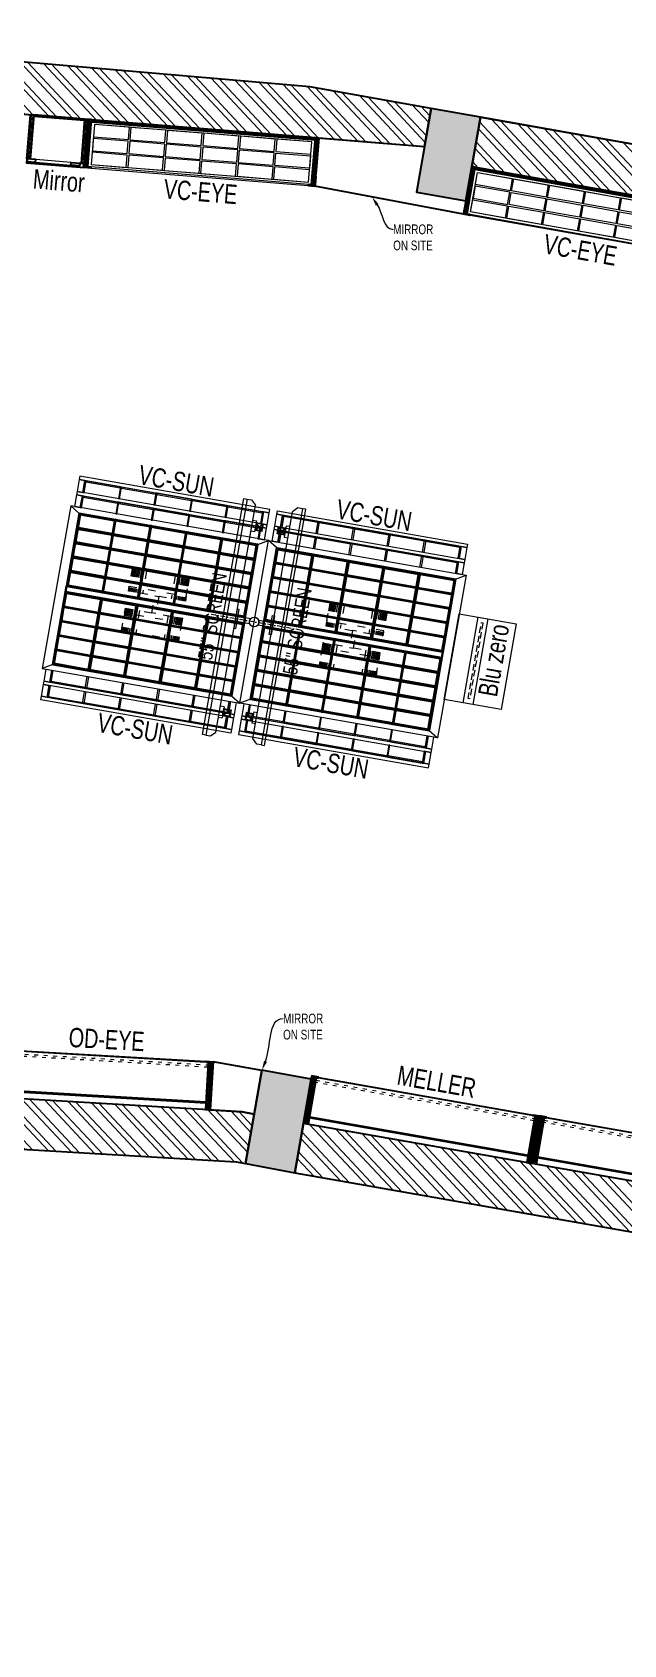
# Model space of a CAD drawing. Header units: feet. Extents: x 9520660 to 9546195, y -5934217 to -5925868.
# Drawn here: x 9529917 to 9532984, y -5934217 to -5925868 of the extents above; entities that cross this region are included whole.
import ezdxf
from ezdxf import colors
from ezdxf.entities.mleader import LeaderData, LeaderLine
from ezdxf.math import Vec2, Vec3

# ---------------------------------------------------------------- set-up
doc = ezdxf.new("R2010")
doc.units = ezdxf.units.FT
doc.header["$LTSCALE"] = 33
doc.header["$MEASUREMENT"] = 0
for name, pattern in [('ACAD_ISO03W100', [30, 12, -18]), ('D10_DASHED', [0.75, 0.5, -0.25]), ('DASHDOT2', [0.5, 0.25, -0.125, 0, -0.125])]:
    doc.linetypes.add(name, pattern=pattern)
doc.layers.add('A-WALL', color=1, linetype='Continuous')
doc.layers.add('column', color=10, linetype='Continuous')
for name, color, linetype, lineweight in [('LENS-DIM', 252, 'Continuous', 5), ('LENS-FURNITURE', 13, 'Continuous', 9), ('LENS-PARTITION', 21, 'Continuous', 25), ('LENS-TEXT', 31, 'Continuous', 5), ('LENS_DIMENSION', 193, 'Continuous', 0), ('LENS_TEXT', 31, 'Continuous', 5), ('LK-EQPMT', 3, 'Continuous', 18), ('LK-FF&E FLOOR', 1, 'Continuous', 9), ('LK-FF&E WALL', 1, 'Continuous', 9), ('LK-IT', 3, 'Continuous', 18), ('LN-ELEVATION-1', 81, 'Continuous', 25), ('LN-ELEVATION-2', 103, 'Continuous', 20), ('LN-ELEVATION-3', 125, 'Continuous', 18), ('LN-ELEVATION-4', 145, 'Continuous', 13), ('LN-ELEVATION-5', 167, 'Continuous', 5), ('LN-HATCH', 251, 'Continuous', 0), ('PLANO-TXT', 252, 'Continuous', 5)]:
    doc.layers.add(name, color=color, linetype=linetype, lineweight=lineweight)
doc.styles.add('LK TXT', font='GILC____.TTF', dxfattribs={"height": 100})
doc.styles.get("Standard").update_dxf_attribs({"font": 'GILC____.TTF'})
pattern_1 = [(45, (7858054.0837, 3504049.203), (-4.4901280605, 4.4901280605), [])]

# ---------------------------------------------------------------- blocks, each defined once
blk = doc.blocks.new('A$Ccbeffd58')
at = {"layer": 'column'}
h = blk.add_hatch(color=8, dxfattribs=at)
h.dxf.hatch_style = 1
h.paths.add_polyline_path([(-23145.4, 8358.5), (-23405.4, 8358.5), (-23405.4, 8028.5), (-23145.4, 8028.5)])
h.paths.add_polyline_path([(-18006.4, 8358.5), (-18276.4, 8358.5), (-18276.4, 8028.5), (-18006.4, 8028.5)])
h.paths.add_polyline_path([(-17465.4, 7848.5), (-17205.4, 7848.5), (-17205.4, 8358.5), (-17465.4, 8358.5)])
h.paths.add_polyline_path([(-13043.4, 7919), (-13299.2, 7964.4), (-13376.1, 7531.1), (-13120.1, 7485.8)])
h.paths.add_polyline_path([(-9085.1, 7217), (-9340.9, 7263.5), (-9433.7, 6740.5), (-9177.7, 6695.1)])
h.paths.add_polyline_path([(-10191.1, 2271.4), (-9935.1, 2226.6), (-10007.7, 1752.1), (-10263.7, 1796.9)])
h.paths.add_polyline_path([(-14006.9, 2452.2), (-13921.2, 2938.5), (-14177.2, 2983.6), (-14262.2, 2501)])
h.paths.add_polyline_path([(-17465.4, 2680.5), (-17205.4, 2680.5), (-17205.4, 3238.5), (-17465.4, 3238.5)])
h.paths.add_polyline_path([(-23145.4, 2680.5), (-23405.4, 2680.5), (-23405.4, 3010.5), (-23145.4, 3010.5)])
at = {"layer": 'LN-HATCH'}
h = blk.add_hatch(dxfattribs=at)
h.set_pattern_fill('ANSI32', color=256, scale=222, angle=88.11)
h.set_pattern_definition([(133.11, (-3280598.15, 5458342.27), (-60.7760807, -56.89315), []), (133.11, (-3280596.85, 5458381.49), (-60.7760807, -56.89315), [])])
h.paths.add_polyline_path([(-18276.4, 8098.5), (-23145.4, 8098.5), (-23145.4, 8358.5), (-18276.4, 8358.5)])
h.paths.add_polyline_path([(-17465.4, 8098.5), (-18006.4, 8098.5), (-18006.4, 8358.5), (-17465.4, 8358.5)])
h.paths.add_polyline_path([(-23405.4, 8028.5), (-23145.4, 8028.5), (-23145.4, 7728.5), (-23405.4, 7728.5)])
h.paths.add_polyline_path([(-13299.2, 7964.4), (-13928.1, 8076), (-17205.4, 8358.5), (-17205.4, 8078.5), (-13334.3, 7767.4)])
h.paths.add_polyline_path([(-9341.1, 7262.4), (-13043.4, 7919), (-13088.8, 7663), (-9386.5, 7006.4)])
h.paths.add_polyline_path([(909.9, 5444.3), (-9085.1, 7217), (-9130.5, 6961), (864.5, 5188.2)])
h.paths.add_polyline_path([(-1315.1, 494.2), (-2126.5, 636), (-1864.5, 2113.2), (-633.2, 1897.8), (-607, 2045.5), (-1986, 2286.7), (-2274.2, 662.1), (-9968.3, 2009.1), (-10007.7, 1752.1), (-1360, 238.1)])
h.paths.add_polyline_path([(-156.3, 291.8), (716.8, 5214.4), (864.5, 5188.2), (-8.6, 265.5)])
h.paths.add_polyline_path([(-1019.6, 442.5), (-8.6, 265.7), (-53.5, 9.4), (-1064.5, 186.4)])
h.paths.add_polyline_path([(-10224.4, 2054), (-13961.7, 2708.3), (-14006.9, 2452.2), (-10263.7, 1796.9)])
h.paths.add_polyline_path([(-14217.1, 2757.1), (-14278.7, 2768.8), (-17205.4, 2940.5), (-17205.4, 2680.5), (-14310.9, 2510.3), (-14262.2, 2501)])
h.paths.add_polyline_path([(-17465.4, 2940.5), (-23145.4, 2940.5), (-23145.4, 2680.5), (-17465.4, 2680.5)])
h.paths.add_polyline_path([(-23405.4, 3250.5), (-23145.4, 3250.5), (-23145.4, 3010.5), (-23405.4, 3010.5)])
at = {"layer": 'A-WALL'}
for p, q in [((-13043.4, 7919), (-9341.1, 7262.4)), ((-13088.7, 7663), (-9386.5, 7006.4))]:
    blk.add_line(p, q, dxfattribs=at)
for points in [[(-13299.2, 7964.4), (-13928.1, 8076), (-17205.4, 8358.5), (-17205.4, 8078.5), (-13334.3, 7767.4)], [(-9341.1, 7262.4), (-13043.4, 7919), (-13088.8, 7663), (-9386.5, 7006.4)], [(-14217.1, 2757.1), (-14278.7, 2768.8), (-17205.4, 2940.5), (-17205.4, 2680.5), (-14310.9, 2510.3), (-14262.2, 2501)], [(-10224.4, 2054), (-13961.7, 2708.3), (-14006.9, 2452.2), (-10263.7, 1796.9)]]:
    blk.add_lwpolyline(points, close=True, dxfattribs=at)
at = {"layer": 'column'}
for points in [[(-13043.4, 7919), (-13299.2, 7964.4), (-13376.1, 7531.1), (-13120.1, 7485.8)], [(-14006.9, 2452.2), (-13921.2, 2938.5), (-14177.2, 2983.6), (-14262.2, 2501)]]:
    blk.add_lwpolyline(points, close=True, dxfattribs=at)
blk = doc.blocks.new('JJ SH 1200')
at = {"layer": 'LN-HATCH', "ltscale": 0.5}
h = blk.add_hatch(dxfattribs=at)
h.set_pattern_fill('ANSI31', color=256, scale=2)
h.set_pattern_definition([(45, (4097187.331, 1708800.267), (-4.4901280605, 4.4901280605), [])])
h.paths.add_polyline_path([(792.1, 220), (792.1, 30), (786.1, 30), (786.1, 20), (792.1, 20), (792.1, -24), (767.1, -24), (767.1, 220)])
h.paths.add_polyline_path([(-382.9, 180), (767.1, 180), (767.1, 186), (-382.9, 186)])
h.paths.add_polyline_path([(757.1, -24), (757.1, -30), (792.1, -30), (792.1, -24)])
h.paths.add_polyline_path([(-407.9, 220), (-407.9, 30), (-401.9, 30), (-401.9, 20), (-407.9, 20), (-407.9, -24), (-382.9, -24), (-382.9, 220)])
h.paths.add_polyline_path([(-372.9, -24), (-372.9, -30), (-407.9, -30), (-407.9, -24)])
at = {"layer": 'LN-ELEVATION-1', "ltscale": 0.5}
for points in [[(-407.9, 220), (-407.9, 30), (-401.9, 30), (-401.9, 20), (-407.9, 20), (-407.9, -24), (-382.9, -24), (-382.9, 220)], [(-382.9, 180), (767.1, 180), (767.1, 186), (-382.9, 186)], [(792.1, 220), (792.1, 30), (786.1, 30), (786.1, 20), (792.1, 20), (792.1, -24), (767.1, -24), (767.1, 220)], [(-372.9, -24), (-372.9, -30), (-407.9, -30), (-407.9, -24)], [(757.1, -24), (757.1, -30), (792.1, -30), (792.1, -24)]]:
    blk.add_lwpolyline(points, close=True, dxfattribs=at)
at = {"layer": 'LN-ELEVATION-3', "ltscale": 0.5}
for p, q in [((767.1, 220), (-382.9, 220)), ((757.1, -24), (-372.9, -24)), ((-372.9, -30), (757.1, -30))]:
    blk.add_line(p, q, dxfattribs=at)
at = {"layer": 'LN-ELEVATION-4', "linetype": 'ACAD_ISO03W100', "ltscale": 0.05}
blk.add_lwpolyline([(767.1, 0), (-382.9, 0), (-382.9, -12), (767.1, -12)], close=True, dxfattribs=at)
blk = doc.blocks.new('VC HD 1200')
at = {"layer": 'LN-HATCH', "ltscale": 0.5}
h = blk.add_hatch(dxfattribs=at)
h.set_pattern_fill('ANSI31', color=256, scale=2)
h.set_pattern_definition([(45, (3760859.753, 1795248.936), (-4.490128061, 4.490128061), [])])
h.paths.add_polyline_path([(-1200, 250), (-1200, 60), (-1194, 60), (-1194, 50), (-1200, 50), (-1200, 6), (-1182, 6), (-1182, 250)])
h = blk.add_hatch(dxfattribs=at)
h.set_pattern_fill('ANSI31', color=256, scale=2)
h.set_pattern_definition(pattern_1)
h.paths.add_polyline_path([(0, 250), (0, 60), (-6, 60), (-6, 50), (0, 50), (0, 6), (-18, 6), (-18, 250)])
h = blk.add_hatch(dxfattribs=at)
h.set_pattern_fill('ANSI31', color=256, scale=2)
h.set_pattern_definition([(45, (7858047.0837, 3504049.203), (-4.4901280605, 4.4901280605), [])])
h.paths.add_polyline_path([(-1165, 6), (-1165, 0), (-1200, 0), (-1200, 6)])
h = blk.add_hatch(dxfattribs=at)
h.set_pattern_fill('ANSI31', color=256, scale=2)
h.set_pattern_definition(pattern_1)
h.paths.add_polyline_path([(-28, 6), (-28, 0), (0, 0), (0, 6)])
at = {"layer": 'LN-ELEVATION-1', "ltscale": 0.5}
for points in [[(-1200, 250), (-1200, 60), (-1194, 60), (-1194, 50), (-1200, 50), (-1200, 6), (-1182, 6), (-1182, 250)], [(-18, 238), (-1182, 238), (-1182, 244), (-18, 244)], [(0, 250), (0, 60), (-6, 60), (-6, 50), (0, 50), (0, 6), (-18, 6), (-18, 250)], [(-1165, 6), (-1165, 0), (-1200, 0), (-1200, 6)], [(-35, 6), (-35, 0), (0, 0), (0, 6)]]:
    blk.add_lwpolyline(points, close=True, dxfattribs=at)
at = {"layer": 'LN-ELEVATION-3', "ltscale": 0.5}
for p, q in [((-1182, 250), (-18, 250)), ((-1165, 6), (-35, 6)), ((-35, 0), (-1165, 0))]:
    blk.add_line(p, q, dxfattribs=at)
for points in [[(-1165, 226), (-35, 226), (-35, 18), (-1165, 18)], [(-1165, 226), (-983.3, 226), (-983.3, 162), (-1165, 162)], [(-975.3, 226), (-793.7, 226), (-793.7, 162), (-975.3, 162)], [(-785.7, 226), (-604, 226), (-604, 162), (-785.7, 162)], [(-596, 226), (-414.3, 226), (-414.3, 162), (-596, 162)], [(-406.3, 226), (-224.7, 226), (-224.7, 162), (-406.3, 162)], [(-216.7, 226), (-35, 226), (-35, 162), (-216.7, 162)], [(-1165, 90), (-983.3, 90), (-983.3, 154), (-1165, 154)], [(-975.3, 154), (-793.7, 154), (-793.7, 90), (-975.3, 90)], [(-785.7, 154), (-604, 154), (-604, 90), (-785.7, 90)], [(-596, 154), (-414.3, 154), (-414.3, 90), (-596, 90)], [(-406.3, 154), (-224.7, 154), (-224.7, 90), (-406.3, 90)], [(-216.7, 154), (-35, 154), (-35, 90), (-216.7, 90)], [(-1165, 82), (-983.3, 82), (-983.3, 18), (-1165, 18)], [(-975.3, 82), (-793.7, 82), (-793.7, 18), (-975.3, 18)], [(-785.7, 82), (-604, 82), (-604, 18), (-785.7, 18)], [(-596, 82), (-414.3, 82), (-414.3, 18), (-596, 18)], [(-406.3, 82), (-224.7, 82), (-224.7, 18), (-406.3, 18)], [(-216.7, 82), (-35, 82), (-35, 18), (-216.7, 18)]]:
    blk.add_lwpolyline(points, close=True, dxfattribs=at)
blk = doc.blocks.new('MIRROR')
at = {"layer": 'LN-HATCH', "ltscale": 0.5}
h = blk.add_hatch(dxfattribs=at)
h.set_pattern_fill('ANSI31', color=256, scale=2)
h.set_pattern_definition([(45, (4060433.7416, 1708720.787), (-4.4901280605, 4.4901280605), [])])
h.paths.add_polyline_path([(212.9, 101.3), (230.9, 101.3), (230.9, -127.7), (212.9, -127.7)])
h.paths.add_polyline_path([(230.9, 95.3), (494.9, 95.3), (494.9, 101.3), (230.9, 101.3)])
h.paths.add_polyline_path([(512.9, 101.3), (494.9, 101.3), (494.9, -127.7), (512.9, -127.7)])
at = {"layer": 'Defpoints'}
blk.add_lwpolyline([(512.9, 101.3), (212.9, 101.3), (212.9, -148.7), (512.9, -148.7)], close=True, dxfattribs=at)
at = {"layer": 'LN-ELEVATION-1'}
for points in [[(212.9, 101.3), (230.9, 101.3), (230.9, -127.7), (212.9, -127.7)], [(230.9, 95.3), (494.9, 95.3), (494.9, 101.3), (230.9, 101.3)], [(512.9, 101.3), (494.9, 101.3), (494.9, -127.7), (512.9, -127.7)], [(259.9, -141.7), (259.9, -127.7), (214.9, -127.7), (214.9, -148.7), (223.9, -148.7), (223.9, -147.2), (216.4, -147.2), (216.4, -141.7)], [(442.9, -141.7), (442.9, -127.7), (487.9, -127.7), (487.9, -148.7), (478.9, -148.7), (478.9, -147.2), (486.4, -147.2), (486.4, -141.7)], [(504.9, -148.7), (504.9, -147.2), (509.4, -147.2), (509.4, -129.2), (487.9, -129.2), (487.9, -127.7), (510.9, -127.7), (510.9, -148.7)]]:
    blk.add_lwpolyline(points, close=True, dxfattribs=at)
at = {"layer": 'LN-ELEVATION-2', "color": 4, "lineweight": 0}
blk.add_lwpolyline([(216.4, -141.7), (486.4, -141.7), (486.4, -147.2), (216.4, -147.2)], close=True, dxfattribs=at)
at = {"layer": 'LN-ELEVATION-2'}
blk.add_lwpolyline([(259.9, -141.7), (442.9, -141.7), (442.9, -127.7), (259.9, -127.7)], close=True, dxfattribs=at)
at = {"layer": 'LN-ELEVATION-4', "ltscale": 0.5}
blk.add_line((478.9, -148.7), (223.9, -148.7), dxfattribs=at)
blk = doc.blocks.new('ffgd')
at = {"layer": 'LN-ELEVATION-4', "linetype": 'ACAD_ISO03W100', "ltscale": 0.1}
blk.add_lwpolyline([(0, 47.3), (0, -41.5), (-20, -41.5), (-20, 47.3)], close=True, dxfattribs=at)
at = {"layer": 'LN-ELEVATION-5', "linetype": 'ACAD_ISO03W100', "ltscale": 0.1}
for p, q in [((-159.9, 165.7), (-159.9, 47.3)), ((-159.7, 165.7), (-159.7, 47.3)), ((-159.4, 165.7), (-159.4, 47.3)), ((-159, 165.7), (-159, 47.3)), ((-158.5, 165.7), (-158.5, 47.3)), ((-157.9, 165.7), (-157.9, 47.3)), ((-157.1, 165.7), (-157.1, 47.3)), ((-156.1, 165.7), (-156.1, 47.3)), ((-154.1, 165.7), (-154.1, 47.3)), ((-151.1, 165.7), (-151.1, 47.3)), ((-146.1, 165.7), (-146.1, 47.3)), ((-141.1, 165.7), (-141.1, 47.3)), ((-135.1, 165.7), (-135.1, 47.3)), ((-128.1, 165.7), (-128.1, 47.3)), ((-120.1, 165.7), (-120.1, 47.3)), ((-111.1, 165.7), (-111.1, 47.3)), ((-102.1, 165.7), (-102.1, 47.3)), ((-85, 165.7), (-85, 47.3)), ((65, 165.7), (65, 47.3)), ((82.1, 165.7), (82.1, 47.3)), ((91.1, 165.7), (91.1, 47.3)), ((100.1, 165.7), (100.1, 47.3)), ((108.1, 165.7), (108.1, 47.3)), ((115.1, 165.7), (115.1, 47.3)), ((121.1, 165.7), (121.1, 47.3)), ((126.1, 165.7), (126.1, 47.3)), ((131.1, 165.7), (131.1, 47.3)), ((134.1, 165.7), (134.1, 47.3)), ((136.1, 165.7), (136.1, 47.3)), ((137.1, 165.7), (137.1, 47.3)), ((137.9, 165.7), (137.9, 47.3)), ((138.5, 165.7), (138.5, 47.3)), ((139, 165.7), (139, 47.3)), ((139.4, 165.7), (139.4, 47.3)), ((139.7, 165.7), (139.7, 47.3)), ((139.9, 165.7), (139.9, 47.3)), ((-159.9, -41.5), (-159.9, -159.9)), ((-159.7, -41.5), (-159.7, -159.9)), ((-159.4, -41.5), (-159.4, -159.9)), ((-159, -41.5), (-159, -159.9)), ((-158.5, -41.5), (-158.5, -159.9)), ((-157.9, -41.5), (-157.9, -159.9)), ((-157.1, -41.5), (-157.1, -159.9)), ((-156.1, -41.5), (-156.1, -159.9)), ((-154.1, -41.5), (-154.1, -159.9)), ((-151.1, -41.5), (-151.1, -159.9)), ((-146.1, -41.5), (-146.1, -159.9)), ((-141.1, -41.5), (-141.1, -159.9)), ((-135.1, -41.5), (-135.1, -159.9)), ((-128.1, -41.5), (-128.1, -159.9)), ((-120.1, -41.5), (-120.1, -159.9)), ((-111.1, -41.5), (-111.1, -159.9)), ((-102.1, -41.5), (-102.1, -159.9)), ((-85, -41.5), (-85, -159.9)), ((65, -41.5), (65, -159.9)), ((82.1, -41.5), (82.1, -159.9)), ((91.1, -41.5), (91.1, -159.9)), ((100.1, -41.5), (100.1, -159.9)), ((108.1, -41.5), (108.1, -159.9)), ((115.1, -41.5), (115.1, -159.9)), ((121.1, -41.5), (121.1, -159.9)), ((126.1, -41.5), (126.1, -159.9)), ((131.1, -41.5), (131.1, -159.9)), ((134.1, -41.5), (134.1, -159.9)), ((136.1, -41.5), (136.1, -159.9)), ((137.1, -41.5), (137.1, -159.9)), ((137.9, -41.5), (137.9, -159.9)), ((138.5, -41.5), (138.5, -159.9)), ((139, -41.5), (139, -159.9)), ((139.4, -41.5), (139.4, -159.9)), ((139.7, -41.5), (139.7, -159.9)), ((139.9, -41.5), (139.9, -159.9))]:
    blk.add_line(p, q, dxfattribs=at)
for points in [[(140, 73), (140, 165.7), (-160, 165.7), (-160, 73)], [(140, -67.1), (140, -159.9), (-160, -159.9), (-160, -67.1)]]:
    blk.add_lwpolyline(points, dxfattribs=at)
for points in [[(140, 73), (140, 47.3), (-160, 47.3), (-160, 73)], [(140, -41.5), (140, -67.1), (-160, -67.1), (-160, -41.5)]]:
    blk.add_lwpolyline(points, close=True, dxfattribs=at)
blk = doc.blocks.new('EURO 1040 x 1175')
at = {"layer": 'LN-ELEVATION-1'}
for points in [[(-470, -327.4), (470, -327.4), (470, 467.6), (-470, 467.6)], [(-470, 85.1), (470, 85.1), (470, 467.6), (-470, 467.6)], [(-283.2, 85.1), (-277.2, 85.1), (-277.2, 467.6), (-283.2, 467.6)], [(-96.4, 85.1), (-90.4, 85.1), (-90.4, 467.6), (-96.4, 467.6)], [(90.4, 85.1), (96.4, 85.1), (96.4, 467.6), (90.4, 467.6)], [(277.2, 85.1), (283.2, 85.1), (283.2, 467.6), (277.2, 467.6)], [(-470, 386.6), (-283.2, 386.6), (-283.2, 392.6), (-470, 392.6)], [(-277.2, 386.6), (-96.4, 386.6), (-96.4, 392.6), (-277.2, 392.6)], [(-90.4, 386.6), (90.4, 386.6), (90.4, 392.6), (-90.4, 392.6)], [(96.4, 386.6), (277.2, 386.6), (277.2, 392.6), (96.4, 392.6)], [(283.2, 386.6), (470, 386.6), (470, 392.6), (283.2, 392.6)], [(-470, 311.2), (-283.2, 311.2), (-283.2, 317.2), (-470, 317.2)], [(-277.2, 311.2), (-96.4, 311.2), (-96.4, 317.2), (-277.2, 317.2)], [(-90.4, 311.2), (90.4, 311.2), (90.4, 317.2), (-90.4, 317.2)], [(96.4, 311.2), (277.2, 311.2), (277.2, 317.2), (96.4, 317.2)], [(283.2, 311.2), (470, 311.2), (470, 317.2), (283.2, 317.2)], [(-470, 235.8), (-283.2, 235.8), (-283.2, 241.8), (-470, 241.8)], [(-277.2, 235.8), (-96.4, 235.8), (-96.4, 241.8), (-277.2, 241.8)], [(-90.4, 235.8), (90.4, 235.8), (90.4, 241.8), (-90.4, 241.8)], [(96.4, 235.8), (277.2, 235.8), (277.2, 241.8), (96.4, 241.8)], [(283.2, 235.8), (470, 235.8), (470, 241.8), (283.2, 241.8)], [(-470, 160.4), (-283.2, 160.4), (-283.2, 166.4), (-470, 166.4)], [(-470, 85.1), (470, 85.1), (470, 55.1), (-470, 55.1)], [(-277.2, 160.4), (-96.4, 160.4), (-96.4, 166.4), (-277.2, 166.4)], [(-90.4, 160.4), (90.4, 160.4), (90.4, 166.4), (-90.4, 166.4)], [(96.4, 160.4), (277.2, 160.4), (277.2, 166.4), (96.4, 166.4)], [(283.2, 160.4), (470, 160.4), (470, 166.4), (283.2, 166.4)], [(-470, 55.1), (470, 55.1), (470, -327.4), (-470, -327.4)], [(-283.2, 55.1), (-277.2, 55.1), (-277.2, -327.4), (-283.2, -327.4)], [(-96.4, 55.1), (-90.4, 55.1), (-90.4, -327.4), (-96.4, -327.4)], [(90.4, 55.1), (96.4, 55.1), (96.4, -327.4), (90.4, -327.4)], [(277.2, 55.1), (283.2, 55.1), (283.2, -327.4), (277.2, -327.4)], [(-470, -20.3), (-283.2, -20.3), (-283.2, -26.3), (-470, -26.3)], [(-277.2, -20.3), (-96.4, -20.3), (-96.4, -26.3), (-277.2, -26.3)], [(-90.4, -20.3), (90.4, -20.3), (90.4, -26.3), (-90.4, -26.3)], [(96.4, -20.3), (277.2, -20.3), (277.2, -26.3), (96.4, -26.3)], [(283.2, -20.3), (470, -20.3), (470, -26.3), (283.2, -26.3)], [(-470, -95.7), (-283.2, -95.7), (-283.2, -101.7), (-470, -101.7)], [(-277.2, -95.7), (-96.4, -95.7), (-96.4, -101.7), (-277.2, -101.7)], [(-90.4, -95.7), (90.4, -95.7), (90.4, -101.7), (-90.4, -101.7)], [(96.4, -95.7), (277.2, -95.7), (277.2, -101.7), (96.4, -101.7)], [(283.2, -95.7), (470, -95.7), (470, -101.7), (283.2, -101.7)], [(-470, -171.1), (-283.2, -171.1), (-283.2, -177.1), (-470, -177.1)], [(-470, -246.4), (-283.2, -246.4), (-283.2, -252.4), (-470, -252.4)], [(-277.2, -171.1), (-96.4, -171.1), (-96.4, -177.1), (-277.2, -177.1)], [(-277.2, -246.4), (-96.4, -246.4), (-96.4, -252.4), (-277.2, -252.4)], [(-90.4, -171.1), (90.4, -171.1), (90.4, -177.1), (-90.4, -177.1)], [(-90.4, -246.4), (90.4, -246.4), (90.4, -252.4), (-90.4, -252.4)], [(96.4, -171.1), (277.2, -171.1), (277.2, -177.1), (96.4, -177.1)], [(96.4, -246.4), (277.2, -246.4), (277.2, -252.4), (96.4, -252.4)], [(283.2, -171.1), (470, -171.1), (470, -177.1), (283.2, -177.1)], [(283.2, -246.4), (470, -246.4), (470, -252.4), (283.2, -252.4)]]:
    blk.add_lwpolyline(points, close=True, dxfattribs=at)
for points in [[(-283.2, 461.6), (-464, 461.6), (-464, 317.2)], [(-96.4, 461.6), (-277.2, 461.6)], [(90.4, 461.6), (-90.4, 461.6)], [(277.2, 461.6), (96.4, 461.6)], [(464, 317.2), (464, 461.6), (283.2, 461.6)], [(-464, 311.2), (-464, 241.8)], [(464, 241.8), (464, 311.2)], [(-464, 235.8), (-464, 166.4)], [(464, 166.4), (464, 235.8)], [(-464, 160.4), (-464, 91.1), (-283.2, 91.1)], [(-277.2, 91.1), (-96.4, 91.1)], [(-90.4, 91.1), (90.4, 91.1)], [(96.4, 91.1), (277.2, 91.1)], [(283.2, 91.1), (464, 91.1), (464, 160.4)], [(-464, -20.3), (-464, 49.1), (-283.2, 49.1)], [(-277.2, 49.1), (-96.4, 49.1)], [(-90.4, 49.1), (90.4, 49.1)], [(96.4, 49.1), (277.2, 49.1)], [(283.2, 49.1), (464, 49.1), (464, -20.3)], [(-464, -95.7), (-464, -26.3)], [(464, -26.3), (464, -95.7)], [(-464, -171.1), (-464, -101.7)], [(464, -101.7), (464, -171.1)], [(-283.2, -321.4), (-464, -321.4), (-464, -177.1)], [(464, -177.1), (464, -321.4), (283.2, -321.4)], [(-96.4, -321.4), (-277.2, -321.4)], [(90.4, -321.4), (-90.4, -321.4)], [(277.2, -321.4), (96.4, -321.4)]]:
    blk.add_lwpolyline(points, dxfattribs=at)
at = {"layer": 'LN-ELEVATION-2'}
blk.add_lwpolyline([(-520, -357.4), (520, -357.4), (520, 497.6), (-520, 497.6)], close=True, dxfattribs=at)
for points in [[(-470, 467.6), (-520, 497.6)], [(470, 467.6), (520, 497.6)], [(-470, -327.4), (-520, -357.4)], [(470, -327.4), (520, -357.4)]]:
    blk.add_lwpolyline(points, dxfattribs=at)
at = {"layer": 'LN-ELEVATION-3'}
for points in [[(-500, 559.6), (500, 559.6), (500, 577.6), (-500, 577.6)], [(-500, 497.6), (-470, 497.6), (-470, 559.6), (-500, 559.6)], [(470, 497.6), (500, 497.6), (500, 559.6), (470, 559.6)], [(-500, -357.4), (-470, -357.4), (-470, -419.4), (-500, -419.4)], [(470, -357.4), (500, -357.4), (500, -419.4), (470, -419.4)], [(-500, -419.4), (500, -419.4), (500, -437.4), (-500, -437.4)]]:
    blk.add_lwpolyline(points, close=True, dxfattribs=at)
at = {"layer": 'LN-ELEVATION-4'}
for points in [[(-500, 639.6), (500, 639.6), (500, 657.6), (-500, 657.6)], [(-500, 577.6), (-470, 577.6), (-470, 639.6), (-500, 639.6)], [(470, 577.6), (500, 577.6), (500, 639.6), (470, 639.6)], [(-470, 497.6), (-464, 497.6), (-464, 559.6), (-470, 559.6)], [(-464, 553.6), (-283.2, 553.6), (-283.2, 559.6), (-464, 559.6)], [(-283.2, 497.6), (-277.2, 497.6), (-277.2, 559.6), (-283.2, 559.6)], [(-277.2, 553.6), (-96.4, 553.6), (-96.4, 559.6), (-277.2, 559.6)], [(-96.4, 497.6), (-90.4, 497.6), (-90.4, 559.6), (-96.4, 559.6)], [(-90.4, 553.6), (90.4, 553.6), (90.4, 559.6), (-90.4, 559.6)], [(90.4, 497.6), (96.4, 497.6), (96.4, 559.6), (90.4, 559.6)], [(96.4, 553.6), (277.2, 553.6), (277.2, 559.6), (96.4, 559.6)], [(277.2, 497.6), (283.2, 497.6), (283.2, 559.6), (277.2, 559.6)], [(283.2, 553.6), (464, 553.6), (464, 559.6), (283.2, 559.6)], [(464, 497.6), (470, 497.6), (470, 559.6), (464, 559.6)], [(-470, -357.4), (-464, -357.4), (-464, -419.4), (-470, -419.4)], [(-464, -413.4), (-283.2, -413.4), (-283.2, -419.4), (-464, -419.4)], [(-283.2, -357.4), (-277.2, -357.4), (-277.2, -419.4), (-283.2, -419.4)], [(-277.2, -413.4), (-96.4, -413.4), (-96.4, -419.4), (-277.2, -419.4)], [(-96.4, -357.4), (-90.4, -357.4), (-90.4, -419.4), (-96.4, -419.4)], [(-90.4, -413.4), (90.4, -413.4), (90.4, -419.4), (-90.4, -419.4)], [(90.4, -357.4), (96.4, -357.4), (96.4, -419.4), (90.4, -419.4)], [(96.4, -413.4), (277.2, -413.4), (277.2, -419.4), (96.4, -419.4)], [(277.2, -357.4), (283.2, -357.4), (283.2, -419.4), (277.2, -419.4)], [(283.2, -413.4), (464, -413.4), (464, -419.4), (283.2, -419.4)], [(464, -357.4), (470, -357.4), (470, -419.4), (464, -419.4)], [(-500, -437.4), (-470, -437.4), (-470, -499.4), (-500, -499.4)], [(-500, -499.4), (500, -499.4), (500, -517.4), (-500, -517.4)], [(470, -437.4), (500, -437.4), (500, -499.4), (470, -499.4)]]:
    blk.add_lwpolyline(points, close=True, dxfattribs=at)
at = {"layer": 'LN-ELEVATION-5'}
for points in [[(-470, 577.6), (-464, 577.6), (-464, 639.6), (-470, 639.6)], [(-464, 633.6), (-283.2, 633.6), (-283.2, 639.6), (-464, 639.6)], [(-283.2, 577.6), (-277.2, 577.6), (-277.2, 639.6), (-283.2, 639.6)], [(-277.2, 633.6), (-96.4, 633.6), (-96.4, 639.6), (-277.2, 639.6)], [(-96.4, 577.6), (-90.4, 577.6), (-90.4, 639.6), (-96.4, 639.6)], [(-90.4, 633.6), (90.4, 633.6), (90.4, 639.6), (-90.4, 639.6)], [(90.4, 577.6), (96.4, 577.6), (96.4, 639.6), (90.4, 639.6)], [(96.4, 633.6), (277.2, 633.6), (277.2, 639.6), (96.4, 639.6)], [(277.2, 577.6), (283.2, 577.6), (283.2, 639.6), (277.2, 639.6)], [(283.2, 633.6), (464, 633.6), (464, 639.6), (283.2, 639.6)], [(464, 577.6), (470, 577.6), (470, 639.6), (464, 639.6)], [(-470, -437.4), (-464, -437.4), (-464, -499.4), (-470, -499.4)], [(-464, -493.4), (-283.2, -493.4), (-283.2, -499.4), (-464, -499.4)], [(-283.2, -437.4), (-277.2, -437.4), (-277.2, -499.4), (-283.2, -499.4)], [(-277.2, -493.4), (-96.4, -493.4), (-96.4, -499.4), (-277.2, -499.4)], [(-96.4, -437.4), (-90.4, -437.4), (-90.4, -499.4), (-96.4, -499.4)], [(-90.4, -493.4), (90.4, -493.4), (90.4, -499.4), (-90.4, -499.4)], [(90.4, -437.4), (96.4, -437.4), (96.4, -499.4), (90.4, -499.4)], [(96.4, -493.4), (277.2, -493.4), (277.2, -499.4), (96.4, -499.4)], [(277.2, -437.4), (283.2, -437.4), (283.2, -499.4), (277.2, -499.4)], [(283.2, -493.4), (464, -493.4), (464, -499.4), (283.2, -499.4)], [(464, -437.4), (470, -437.4), (470, -499.4), (464, -499.4)]]:
    blk.add_lwpolyline(points, close=True, dxfattribs=at)
at = {"layer": 'LENS-DIM'}
blk.add_blockref('ffgd', (10, 67.1), dxfattribs=at)
blk = doc.blocks.new('BLUE ZERO')
at = {"layer": 'LENS-FURNITURE', "ltscale": 0.5}
for points in [[(86206.7, 120883.4), (86206.7, 120433.4), (85906.7, 120433.4), (85906.7, 120883.4)], [(86106.7, 120883.4), (86106.7, 120433.4), (86056.7, 120433.4), (86056.7, 120883.4)]]:
    blk.add_lwpolyline(points, close=True, dxfattribs=at)
at = {"layer": 'LENS-FURNITURE', "linetype": 'D10_DASHED', "ltscale": 2}
blk.add_lwpolyline([(86085.7, 120858.4), (86085.7, 120458.4), (86077.7, 120458.4), (86077.7, 120858.4)], close=True, dxfattribs=at)
blk = doc.blocks.new('55INCH')
at = {"layer": 'LK-EQPMT', "ltscale": 12}
for p, q in [((2111558.8, 1135690.5), (2111583.2, 1135690.5)), ((2111583.2, 1135690.5), (2111607.7, 1135666)), ((2111607.7, 1134473.9), (2111607.7, 1135666)), ((2111607.7, 1135587.9), (2111627.2, 1135587.9)), ((2111627.2, 1135587.9), (2111627.2, 1135529.3)), ((2111627.2, 1135529.3), (2111607.7, 1135529.3)), ((2111627.2, 1134610.6), (2111607.7, 1134610.6)), ((2111627.2, 1134610.6), (2111627.2, 1134552)), ((2111607.7, 1134552), (2111627.2, 1134552)), ((2111558.8, 1134449.5), (2111583.2, 1134449.5)), ((2111583.2, 1134449.5), (2111607.7, 1134473.9))]:
    blk.add_line(p, q, dxfattribs=at)
at = {"layer": 'LK-EQPMT'}
for p, q in [((2111661.6, 1135543.3), (2111631, 1135573.9)), ((2111661.6, 1135573.9), (2111631, 1135543.3)), ((2111661.6, 1134597.1), (2111631, 1134566.5))]:
    blk.add_line(p, q, dxfattribs=at)
at = {"layer": 'LK-EQPMT', "ltscale": 12}
blk.add_lwpolyline([(2111542.6, 1135690.5), (2111558.8, 1135690.5), (2111558.8, 1134449.5), (2111542.6, 1134449.5)], close=True, dxfattribs=at)
at = {"layer": 'LK-EQPMT'}
for points in [[(2111627.2, 1135577.7), (2111627.2, 1135539.5), (2111665.4, 1135539.5), (2111665.4, 1135577.7)], [(2111631, 1135573.9), (2111631, 1135543.3), (2111661.6, 1135543.3), (2111661.6, 1135573.9)], [(2111627.2, 1134562.7), (2111627.2, 1134600.9), (2111665.4, 1134600.9), (2111665.4, 1134562.7)], [(2111631, 1134566.5), (2111631, 1134597.1), (2111661.6, 1134597.1), (2111661.6, 1134566.5)]]:
    blk.add_lwpolyline(points, close=True, dxfattribs=at)

msp = doc.modelspace()

# ---------------------------------------------------------------- linework, layer by layer
at = {"layer": 'LENS-PARTITION'}
for points in [[(9532152.7, -5926809.8), (9531383.1, -5926664.4), (9531403.2, -5926415.2), (9531950.8, -5926459.3), (9531908.9, -5926695.6), (9532164.9, -5926741)], [(9531107.8, -5931243.1), (9530854.8, -5931198.5), (9530840.2, -5931448.1), (9531006.3, -5931457.8), (9531067.9, -5931469.6)]]:
    msp.add_lwpolyline(points, close=True, dxfattribs=at)
at = {"layer": 'LK-IT', "color": 1, "linetype": 'DASHDOT2', "ltscale": 3}
msp.add_line((9531308.8, -5928963.7), (9530827.1, -5928879.3), dxfattribs=at)
at = {"layer": 'LK-IT'}
for points in [[(9530980.6, -5928855.4), (9530963.4, -5928954), (9530973.2, -5928955.7), (9530990.5, -5928857.2)], [(9531172.6, -5928889), (9531155.3, -5928987.5), (9531145.5, -5928985.8), (9531162.7, -5928887.3)]]:
    msp.add_lwpolyline(points, close=True, dxfattribs=at)
for points in [[(9531048.8, -5928905.5), (9530984, -5928894.1), (9530979.7, -5928918.7), (9531044.5, -5928930.1, -0.267949), (9531048.8, -5928905.5, 1)], [(9531091.5, -5928912.9), (9531156.2, -5928924.3), (9531151.9, -5928948.9), (9531087.1, -5928937.5, 0.267949), (9531091.5, -5928912.9, -1)]]:
    msp.add_lwpolyline(points, format="xyb", dxfattribs=at)
at = {"layer": 'LK-IT', "color": 1}
msp.add_circle((9531068, -5928921.5), 25, dxfattribs=at)

# ---------------------------------------------------------------- block references
at = {"layer": 'LENS_DIMENSION'}
msp.add_blockref('A$Ccbeffd58', (9545285, -5934226.6), dxfattribs=at)
at = {"layer": 'LK-FF&E FLOOR'}
for name, p, rotation in [('EURO 1040 x 1175', (9530543.7, -5928900.8), 350.0697706014755), ('BLUE ZERO', (9637815, -5825116.3), 170.0697706014754)]:
    msp.add_blockref(name, p, dxfattribs=dict(at, rotation=rotation))
at = {"layer": 'LK-FF&E FLOOR', "xscale": -1, "rotation": 350.0697706014756}
msp.add_blockref('EURO 1040 x 1175', (9531568.1, -5929080.2), dxfattribs=at)
at = {"layer": 'LK-FF&E WALL'}
for name, p, rotation in [('MIRROR', (9529687.6, -5926379), 355.4052974323879), ('VC HD 1200', (9533334.1, -5927019.8), 349.9424907279434)]:
    msp.add_blockref(name, p, dxfattribs=dict(at, rotation=rotation))
at = {"layer": 'LK-FF&E WALL', "xscale": -1}
for name, p, rotation in [('VC HD 1200', (9530187, -5926568.3), 355.4052974323879), ('JJ SH 1200', (9530062.3, -5931182.1), 176.643456924033), ('JJ SH 1200', (9531763.1, -5931372), 170.0697706002803), ('JJ SH 1200', (9532945.1, -5931579), 170.0697706002803)]:
    msp.add_blockref(name, p, dxfattribs=dict(at, rotation=rotation))
at = {"layer": 'LK-IT', "rotation": 350.0697706014794}
msp.add_blockref('55INCH', (7255258, -6682825.3), dxfattribs=at)
at = {"layer": 'LK-IT', "xscale": -1, "rotation": 350.0697706014794}
msp.add_blockref('55INCH', (11415395, -7411147.4), dxfattribs=at)

# ---------------------------------------------------------------- texts
at = {"layer": 'LENS-TEXT', "color": 0, "linetype": 'Continuous', "ltscale": 3, "char_height": 75, "width": 783.964, "attachment_point": 5, "rotation": 80.06977, "style": 'LK TXT'}
for insert in [(9530851.6, -5928892.2), (9531291.9, -5928969.3)]:
    msp.add_mtext('\\pt225;55" SCREEN', dxfattribs=dict(at, insert=insert))
at = {"layer": 'LENS_TEXT', "linetype": 'Continuous', "ltscale": 3, "insert": (9530055.7, -5926638), "char_height": 100, "width": 324.474, "attachment_point": 5, "rotation": 355.4053, "style": 'LK TXT'}
msp.add_mtext('{\\C7;Mirror}', dxfattribs=at)
at = {"layer": 'PLANO-TXT', "linetype": 'Continuous', "ltscale": 3, "char_height": 100, "attachment_point": 5, "style": 'LK TXT'}
for s, insert, width, rotation in [('VC-EYE', (9530790.1, -5926694.3), 149.547, 355.4053), ('VC-EYE', (9532758.9, -5926996.2), 149.547, 349.94249), ('VC-SUN', (9530664.4, -5928192), 244.677, 350.06977), ('VC-SUN', (9531690, -5928370), 244.677, 350.06977), ('\\pt800;Blu zero', (9532309.9, -5929119.9), 510.552, 80.06977), ('VC-SUN', (9530450.4, -5929474.8), 244.677, 350.06977), ('VC-SUN', (9531465.6, -5929652), 244.677, 350.06977), ('OD-EYE', (9530303.4, -5931083.7), 149.547, 356.64346), ('MELLER', (9532013.8, -5931301.9), 149.547, 350.06977)]:
    msp.add_mtext(s, dxfattribs=dict(at, insert=insert, width=width, rotation=rotation))

# ---------------------------------------------------------------- leaders
at = {"layer": 'LENS-TEXT', "color": 7}
ml = msp.add_multileader_mtext('Standard', dxfattribs=at)
ml.set_content('\\pxql,t3;{\\C0;MIRROR ON SITE}', color=1)
ml.set_leader_properties(color=256, linetype='ByLayer', lineweight=-1)
ml.build(insert=Vec2(0, 0))
ml.multileader.update_dxf_attribs({"leader_type": 2, "dogleg_length": 0.36, "arrow_head_size": 50})
ctx = ml.context
ctx.base_point, ctx.char_height, ctx.arrow_head_size, ctx.landing_gap_size, ctx.plane_origin = Vec3(9531788.5, -5926888.8), 50, 50, 0.09, Vec3(9532627.6, -5926426.2)
notes = []
notes.append((ctx, [(1, (1, 1, 0), (9531788.2, -5926888.8), (1, 0), 0.36, [(0, [(9531678.5, -5926720.2)], 0, [])])]))
ctx.mtext.insert, ctx.mtext.width, ctx.mtext.flow_direction = Vec3(9531788.6, -5926863.5), 237.261, 5
ml = msp.add_multileader_mtext('Standard', dxfattribs=at)
ml.set_content('\\pxql,t3;{\\C0;MIRROR ON SITE}', color=1)
ml.set_leader_properties(color=256, linetype='ByLayer', lineweight=-1)
ml.build(insert=Vec2(0, 0))
ml.multileader.update_dxf_attribs({"leader_type": 2, "dogleg_length": 0.36, "arrow_head_size": 50})
ctx = ml.context
ctx.base_point, ctx.char_height, ctx.arrow_head_size, ctx.landing_gap_size, ctx.plane_origin = Vec3(9531217.9, -5930975.2), 50, 50, 0.09, Vec3(9532056.9, -5930512.6)
notes.append((ctx, [(1, (1, 1, 0), (9531217.5, -5930975.2), (1, 0), 0.36, [(0, [(9531107.8, -5931243.1)], 0, [])])]))
ctx.mtext.insert, ctx.mtext.width, ctx.mtext.flow_direction = Vec3(9531218, -5930949.8), 237.261, 5
for ctx, leaders in notes:
    for number, flags, end, landing, length, lines in leaders:
        leader = LeaderData()
        leader.index, (leader.has_last_leader_line, leader.has_dogleg_vector, leader.attachment_direction) = number, flags
        leader.last_leader_point, leader.dogleg_vector, leader.dogleg_length = Vec3(end), Vec3(landing), length
        for number, points, colour, breaks in lines:
            line = LeaderLine()
            line.index, line.vertices, line.color, line.breaks = number, Vec3.list(points), colors.encode_raw_color(colour), breaks
            leader.lines.append(line)
        ctx.leaders.append(leader)

doc.saveas('drawing.dxf')
